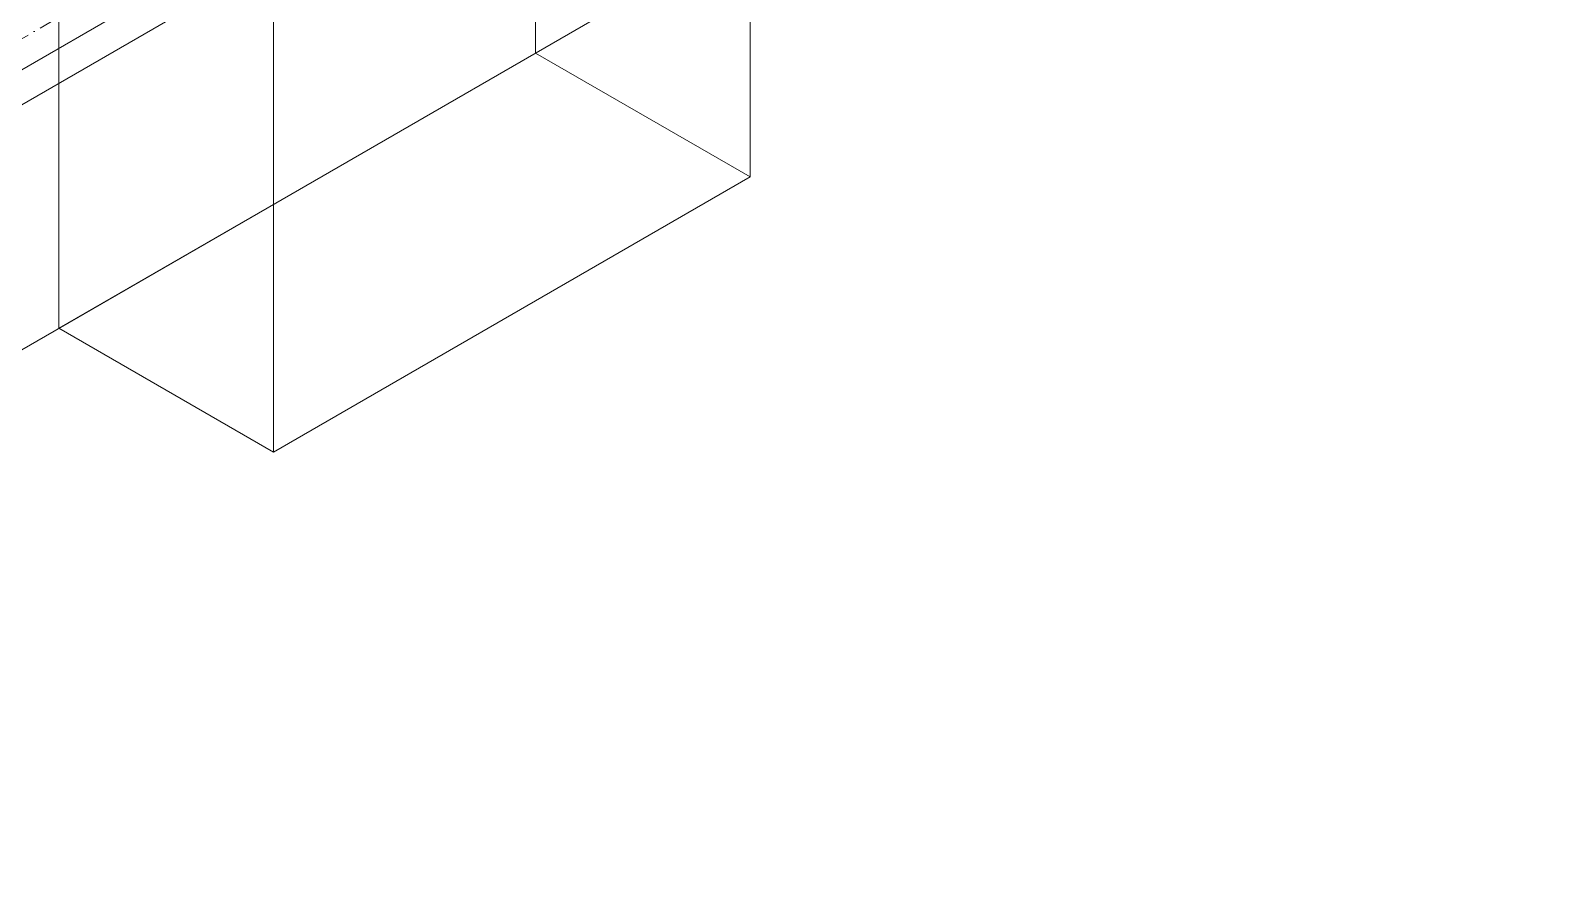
# Model space of a CAD drawing. Header units: millimetres. Extents: x -88595 to 880822, y -1054509 to -148035.
# Drawn here: x 389495.1 to 389945.5, y -320945 to -320689.3 of the extents above; entities that cross this region are included whole.
import ezdxf

# ---------------------------------------------------------------- set-up
doc = ezdxf.new("R2010")
doc.units = ezdxf.units.MM
doc.linetypes.add('$12$ADSK_Осевая', pattern=[14, 10, -2, 0, -2])
for name, color, linetype, lineweight in [('Изоляция', 7, 'Continuous', 18), ('Оборудование', 7, 'Continuous', 18), ('Трубопровод', 7, 'Continuous', 18)]:
    doc.layers.add(name, color=color, linetype=linetype, lineweight=lineweight)

# ---------------------------------------------------------------- blocks, each defined once
blk = doc.blocks.new('$0$ADSK_Канальный блок кондиционера1 - AD242MJERAB-3267365-В_ОВ3_3')
at = {"layer": 'Оборудование'}
for p, q in [((18448.83, 12254.2), (18448.83, 12458.32)), ((18512.47, 12217.46), (18512.47, 12421.58)), ((18307.41, 12376.67), (18307.41, 12172.55)), ((18371.05, 12135.81), (18371.05, 12339.93)), ((18510.35, 12289.72), (18017.5, 12005.17)), ((18307.41, 12172.55), (18448.83, 12254.2)), ((18448.83, 12254.2), (18512.47, 12217.46)), ((18512.47, 12217.46), (18371.05, 12135.81)), ((18371.05, 12135.81), (18307.41, 12172.55))]:
    blk.add_line(p, q, dxfattribs=at)

msp = doc.modelspace()

# ---------------------------------------------------------------- linework, layer by layer
at = {"layer": 'Изоляция', "color": 134, "true_color": 0x00a6a6}
msp.add_line((389464.46, -320727.52), (390587.57, -320079.09), dxfattribs=at)
at = {"layer": 'Трубопровод', "color": 134, "linetype": '$12$ADSK_Осевая', "true_color": 0x00a6a6}
msp.add_line((390581.2, -320063.21), (389455.99, -320712.85), dxfattribs=at)
msp.add_line((390581.2, -320063.21), (389455.99, -320712.85), dxfattribs=at)
at = {"layer": 'Трубопровод', "color": 134, "true_color": 0x00a6a6}
msp.add_line((389459.96, -320719.73), (390585.17, -320070.08), dxfattribs=at)

# ---------------------------------------------------------------- block references
at = {"layer": 'Оборудование'}
msp.add_blockref('$0$ADSK_Канальный блок кондиционера1 - AD242MJERAB-3267365-В_ОВ3_3', (371196.16, -332950.19), dxfattribs=at)

doc.saveas('drawing.dxf')
